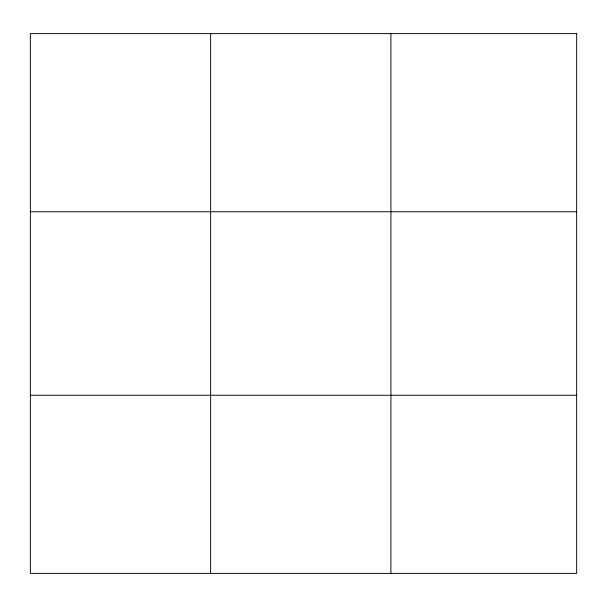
<?xml version="1.0" encoding="UTF-8"?>
<svg xmlns="http://www.w3.org/2000/svg" width="607" height="607" viewBox="0 0 607 607"><rect width="100%" height="100%" fill="white"/><g stroke="black" fill="none" stroke-linecap="round" stroke-linejoin="round"><path stroke-width="0.91" d="M210.629 33.613L210.629 573.387M390.908 33.613L390.908 573.387M30.35 211.737L576.65 211.737M30.35 395.263L576.65 395.263M576.65 33.613L576.65 573.387L30.35 573.387L30.35 33.613L576.65 33.613"/></g></svg>
